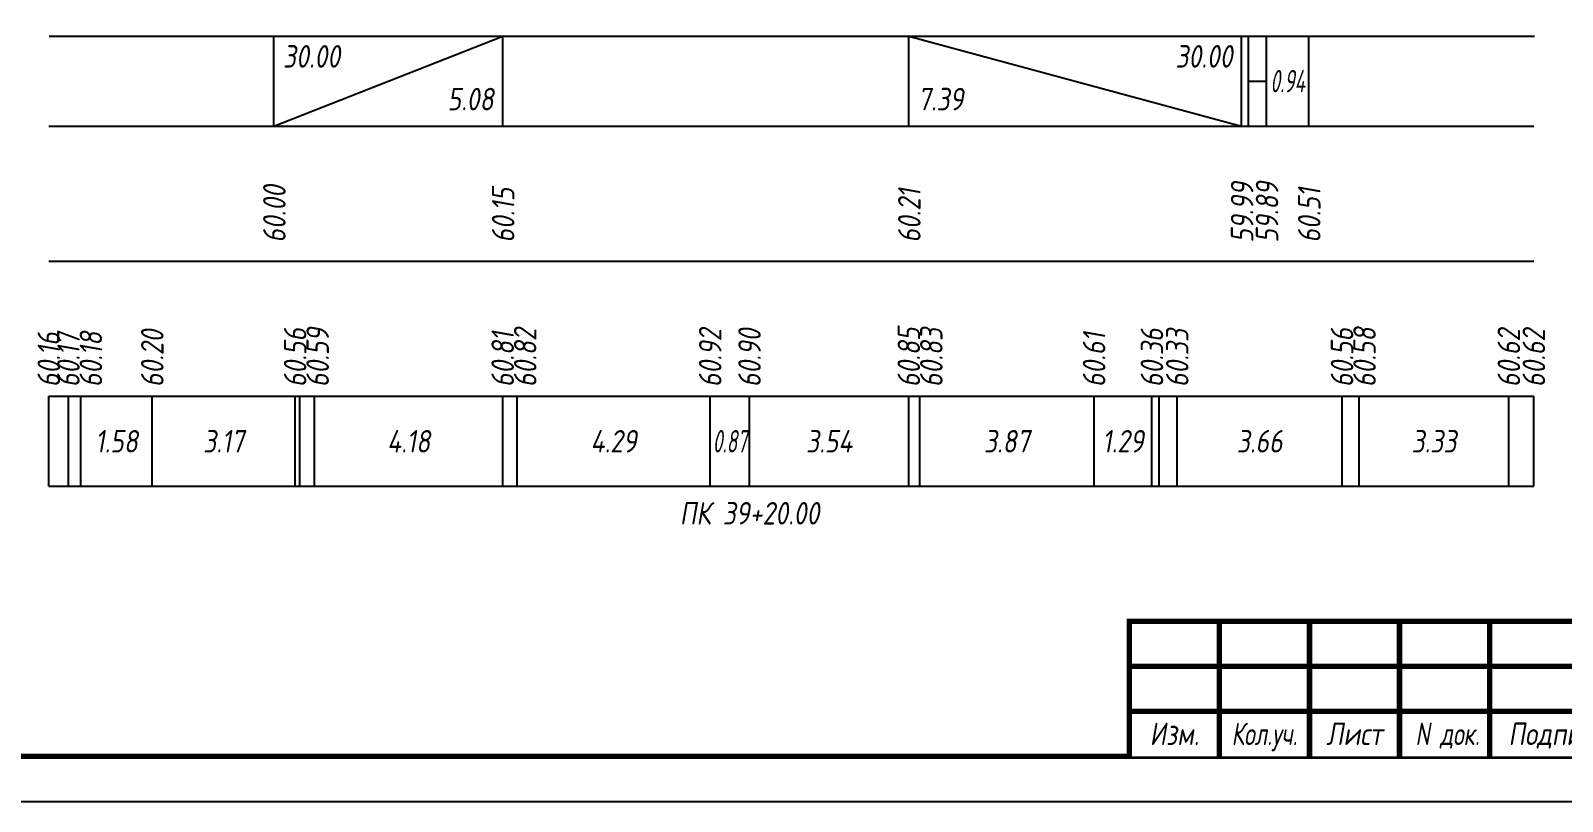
# Model space of a CAD drawing. Extents: x -717 to 1451, y -133302 to 233.
# Drawn here: x 77.9 to 248, y -61771.4 to -61685.8 of the extents above; entities that cross this region are included whole.
import ezdxf
from ezdxf.enums import TextEntityAlignment as Align

# ---------------------------------------------------------------- set-up
doc = ezdxf.new("R2010")
doc.units = 0
for name, color, linetype in [('Зарамочное оформление', 7, 'Continuous'), ('Код_510', 7, 'Continuous'), ('Код_516', 1, 'Continuous'), ('Подписи поперечников', 7, 'Continuous'), ('Таблица', 7, 'Continuous')]:
    doc.layers.add(name, color=color, linetype=linetype)
doc.styles.add('М', font='romand.shx', dxfattribs={"width": 0.8, "oblique": 10, "height": 2.5})

# ---------------------------------------------------------------- blocks, each defined once
blk = doc.blocks.new('Штамп')
at = {"linetype": 'Continuous'}
blk.add_wipeout([(199.95, -411.25), (384.95, -411.25), (384.95, -426.25), (199.95, -426.25)], dxfattribs=at).dxf.layer = 'Зарамочное оформление'
at = {"layer": 'Зарамочное оформление', "linetype": 'Continuous', "lineweight": -3, "const_width": 0.6, "flags": 128}
for points in [[(199.95, -426.25), (199.95, -411.25), (384.95, -411.25)], [(209.95, -411.25), (209.95, -426.25)], [(219.95, -411.25), (219.95, -426.25)], [(229.95, -411.25), (229.95, -426.25)], [(239.95, -411.25), (239.95, -426.25)], [(199.95, -416.25), (264.95, -416.25)], [(199.95, -421.25), (264.95, -421.25)]]:
    blk.add_lwpolyline(points, dxfattribs=at)
at = {"layer": 'Зарамочное оформление', "linetype": 'Continuous', "style": 'М', "oblique": 10}
for s, width, p in [('Изм.', 0.8, (204.95, -423.75)), ('Кол.уч.', 0.7, (214.95, -423.75)), ('Лист', 0.8, (224.95, -423.75)), ('N док.', 0.7, (235.28, -423.75)), ('Подпись', 0.8, (247.45, -423.75))]:
    blk.add_text(s, height=2.5, dxfattribs=dict(at, width=width)).set_placement(p, align=Align.MIDDLE_CENTER)
blk = doc.blocks.new('шифр')
blk.add_blockref('Штамп', (0, -61400))

msp = doc.modelspace()

# ---------------------------------------------------------------- linework, layer by layer
at = {"flags": 128}
msp.add_lwpolyline([(-30.054, -61771.421), (389.946, -61771.421), (389.946, -61474.421), (-30.054, -61474.421)], close=True, dxfattribs=at)
at = {"const_width": 0.6, "flags": 128}
msp.add_lwpolyline([(-10.054, -61766.421), (384.946, -61766.421), (384.946, -61479.421), (-10.054, -61479.421)], close=True, dxfattribs=at)
at = {"layer": 'Код_510'}
for p, q in [((79.946, -61736.421), (79.946, -61726.421)), ((82.126, -61736.421), (82.126, -61726.421)), ((83.519, -61736.421), (83.519, -61726.421)), ((91.442, -61736.421), (91.442, -61726.421)), ((107.308, -61736.421), (107.308, -61726.421)), ((107.823, -61736.421), (107.823, -61726.421)), ((109.467, -61736.421), (109.467, -61726.421)), ((130.357, -61736.421), (130.357, -61726.421)), ((131.957, -61736.421), (131.957, -61726.421)), ((153.4, -61736.421), (153.4, -61726.421)), ((157.77, -61736.421), (157.77, -61726.421)), ((175.458, -61736.421), (175.458, -61726.421)), ((176.664, -61736.421), (176.664, -61726.421)), ((196.032, -61736.421), (196.032, -61726.421)), ((202.459, -61736.421), (202.459, -61726.421)), ((203.257, -61736.421), (203.257, -61726.421)), ((205.269, -61736.421), (205.269, -61726.421)), ((223.565, -61736.421), (223.565, -61726.421)), ((225.46, -61736.421), (225.46, -61726.421)), ((242.096, -61736.421), (242.096, -61726.421)), ((244.872, -61736.421), (244.872, -61726.421))]:
    msp.add_line(p, q, dxfattribs=at)
at = {"layer": 'Код_516'}
for p, q in [((104.946, -61696.421), (104.946, -61686.421)), ((104.946, -61696.421), (130.357, -61686.421)), ((130.357, -61696.421), (130.357, -61686.421)), ((175.458, -61696.421), (175.458, -61686.421)), ((175.458, -61686.421), (212.411, -61696.421)), ((212.411, -61696.421), (212.411, -61686.421)), ((213.185, -61696.421), (213.185, -61686.421)), ((215.185, -61696.421), (215.185, -61686.421)), ((219.872, -61696.421), (219.872, -61686.421)), ((213.185, -61691.421), (215.185, -61691.421))]:
    msp.add_line(p, q, dxfattribs=at)
at = {"layer": 'Таблица'}
for p, q in [((80, -61686.421), (244.926, -61686.421)), ((79.946, -61696.421), (244.872, -61696.421)), ((79.946, -61711.421), (244.872, -61711.421)), ((79.946, -61726.421), (244.872, -61726.421)), ((79.946, -61736.421), (244.872, -61736.421))]:
    msp.add_line(p, q, dxfattribs=at)

# ---------------------------------------------------------------- texts
at = {"layer": 'Код_510', "style": 'М', "oblique": 10, "width": 0.8}
for s, p in [('60.16', (79.946, -61725.421)), ('60.17', (82.126, -61725.421)), ('60.18', (84.626, -61725.421)), ('60.20', (91.442, -61725.421)), ('60.56', (107.308, -61725.421)), ('60.59', (109.808, -61725.421)), ('60.81', (130.357, -61725.421)), ('60.82', (132.857, -61725.421)), ('60.92', (153.4, -61725.421)), ('60.90', (157.77, -61725.421)), ('60.85', (175.458, -61725.421)), ('60.83', (177.958, -61725.421)), ('60.61', (196.032, -61725.421)), ('60.36', (202.459, -61725.421)), ('60.33', (205.269, -61725.421)), ('60.56', (223.565, -61725.421)), ('60.58', (226.065, -61725.421)), ('60.62', (242.096, -61725.421)), ('60.62', (244.872, -61725.421))]:
    msp.add_text(s, height=2.5, rotation=90, dxfattribs=at).set_placement(p, align=Align.MIDDLE_LEFT)
at = {"layer": 'Код_510', "style": 'М', "oblique": 10}
for s, width, p in [('1.58', 0.8, (87.481, -61731.421)), ('3.17', 0.8, (99.375, -61731.421)), ('4.18', 0.8, (119.912, -61731.421)), ('4.29', 0.8, (142.678, -61731.421)), ('0.87', 0.6, (155.585, -61731.421)), ('3.54', 0.8, (166.614, -61731.421)), ('3.87', 0.8, (186.348, -61731.421)), ('1.29', 0.8, (199.246, -61731.421)), ('3.66', 0.8, (214.417, -61731.421)), ('3.33', 0.8, (233.778, -61731.421))]:
    msp.add_text(s, height=2.5, dxfattribs=dict(at, width=width)).set_placement(p, align=Align.MIDDLE_CENTER)
at = {"layer": 'Код_516', "style": 'М', "oblique": 10, "width": 0.8}
msp.add_text('30.00', height=2.5, dxfattribs=at).set_placement((105.946, -61687.421), align=Align.TOP_LEFT)
msp.add_text('30.00', height=2.5, dxfattribs=at).set_placement((211.411, -61687.421), align=Align.TOP_RIGHT)
at = {"layer": 'Код_516', "style": 'М', "oblique": 10, "width": 0.6}
msp.add_text('0.94', height=2.5, dxfattribs=at).set_placement((217.529, -61691.421), align=Align.MIDDLE_CENTER)
at = {"layer": 'Код_516', "style": 'М', "oblique": 10, "width": 0.8}
msp.add_text('5.08', height=2.5, dxfattribs=at).set_placement((129.357, -61695.421), align=Align.BOTTOM_RIGHT)
msp.add_text('7.39', height=2.5, dxfattribs=at).set_placement((176.458, -61695.421), align=Align.BOTTOM_LEFT)
for s, p in [('60.00', (105, -61709.371)), ('59.99', (212.466, -61709.371)), ('59.89', (215.24, -61709.371)), ('60.15', (130.411, -61709.371)), ('60.21', (175.512, -61709.371)), ('60.51', (219.926, -61709.371))]:
    msp.add_text(s, height=2.5, rotation=90, dxfattribs=at).set_placement(p, align=Align.MIDDLE_LEFT)
at = {"layer": 'Подписи поперечников', "style": 'М', "oblique": 10, "width": 0.8}
msp.add_text('ПК 39+20.00', height=2.5, dxfattribs=at).set_placement((157.77, -61741.421), align=Align.BOTTOM_CENTER)

# ---------------------------------------------------------------- next in the draw order: block references
msp.add_blockref('шифр', (0, 59.829))

doc.saveas('drawing.dxf')
